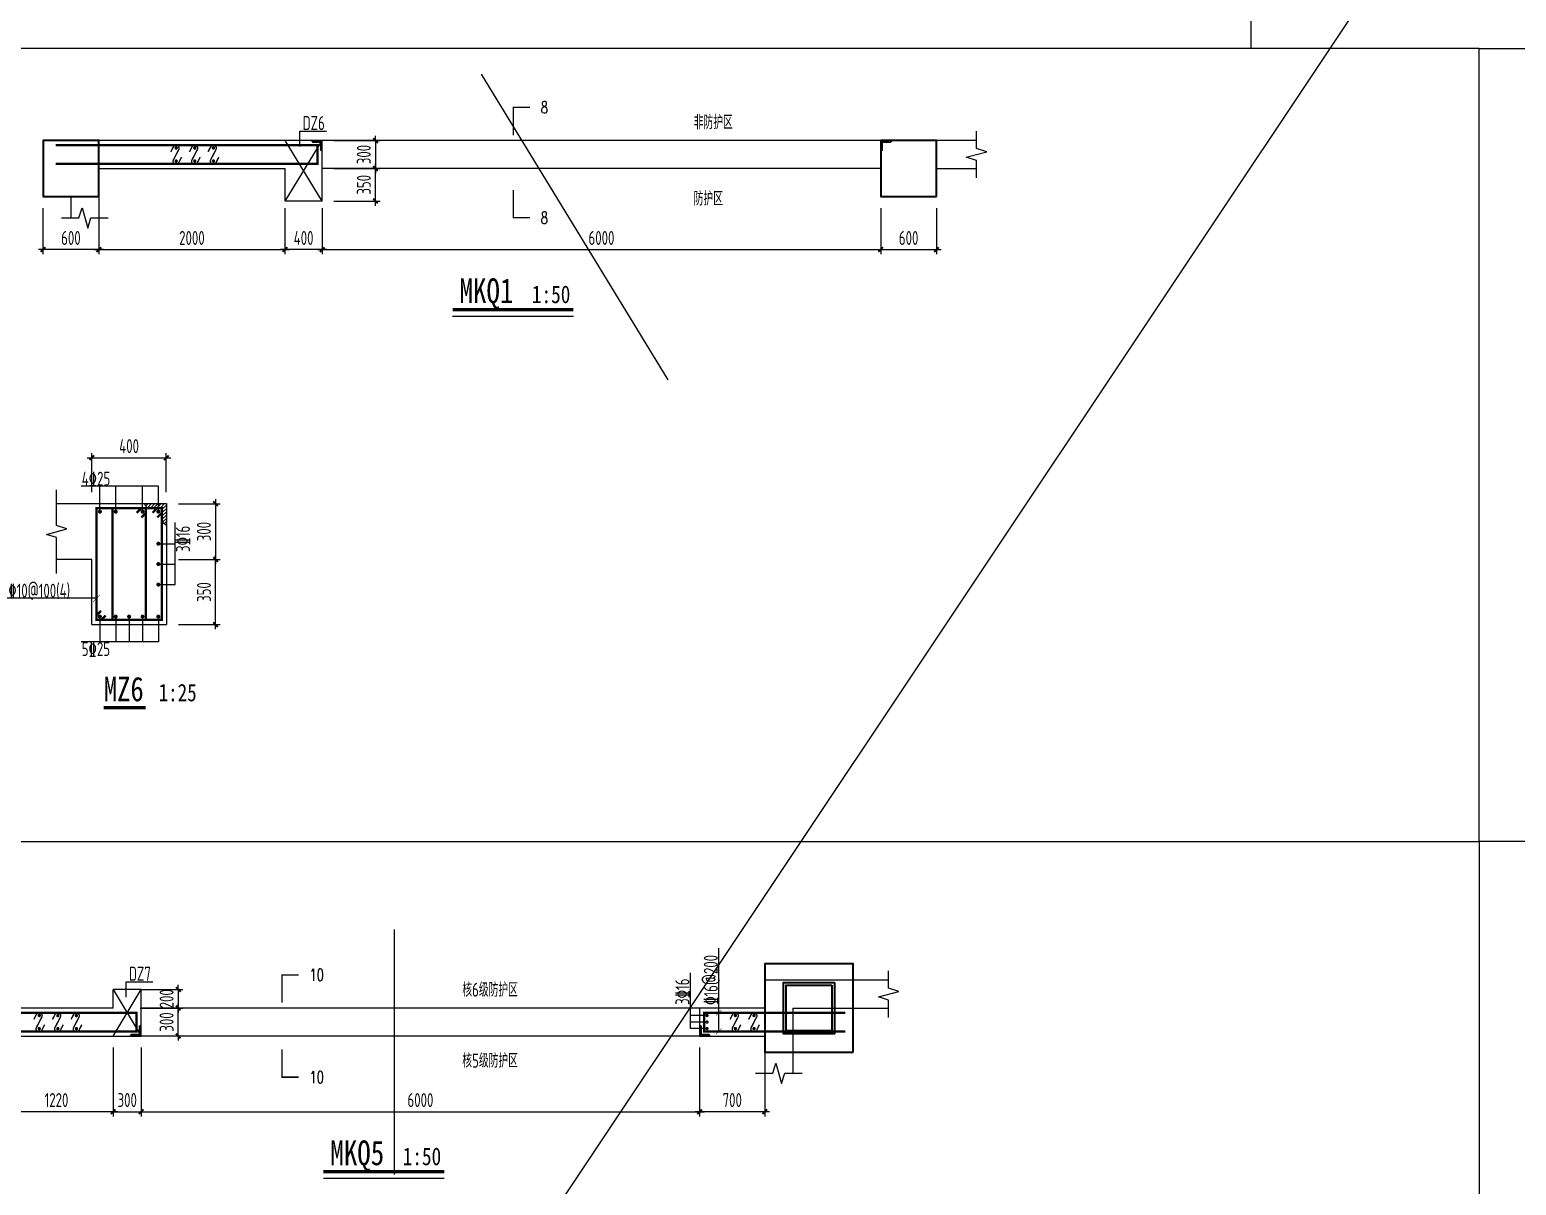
# Model space of a CAD drawing. Extents: x -502255 to 1362592, y -400300 to 332622.
# Drawn here: x 396208 to 412178, y -191204 to -178782 of the extents above; entities that cross this region are included whole.
import ezdxf

# ---------------------------------------------------------------- set-up
doc = ezdxf.new("R2010")
doc.units = 0
doc.header["$LTSCALE"] = 1000
doc.header["$MEASUREMENT"] = 0
doc.linetypes.add('DASH', pattern=[0.35, 0.25, -0.1])
for name, color, linetype in [('0_XREF', 7, 'Continuous'), ('DIM', 3, 'Continuous'), ('DIM_SYMB', 3, 'Continuous'), ('PUB_TEXT', 7, 'Continuous'), ('REIN', 1, 'Continuous'), ('REINL', 1, 'Continuous'), ('RF-QT', 30, 'Continuous'), ('TEXT', 53, 'Continuous'), ('THIN', 7, 'Continuous'), ('WALL', 2, 'Continuous'), ('钢柱', 51, 'Continuous')]:
    doc.layers.add(name, color=color, linetype=linetype)
doc.layers.add('人防细线', color=142, linetype='Continuous', lineweight=18)
doc.layers.add('砼柱', color=2, linetype='Continuous', lineweight=35)
doc.styles.add('_TCH_LABEL', font='COMPLEX', dxfattribs={"bigfont": 'GBCBIG'})
doc.styles.get("Standard").update_dxf_attribs({"font": 'tssdeng2.shx', "width": 0.7, "bigfont": '@@hztxt.shx'})
doc.styles.add('TSSD_Rein', font='tssdeng2.shx', dxfattribs={"width": 0.7, "bigfont": 'hztxt.shx'})
doc.styles.add('TYDG_01', font='', dxfattribs={"width": 0.8})
doc.styles.add('TYDG_03', font='simhei.ttf', dxfattribs={"width": 0.8})
doc.styles.get('TYDG_01').set_extended_font_data('SimSun')
doc.dimstyles.new('TSSD_50_50', dxfattribs={"dimtxt": 150, "dimasz": 50, "dimexe": 50, "dimexo": 125, "dimgap": 50, "dimtad": 1, "dimdec": 0, "dimzin": 0, "dimdsep": 46, "dimtxsty": 'Standard', "dimblk": 'ARCHTICK', "dimcen": 0, "dimdle": 50, "dimclrt": 7, "dimadec": 0, "dimazin": 0, "dimtfac": 1, "dimtdec": 0, "dimtix": 1, "dimtmove": 2, "dimatfit": 3, "dimfxl": 1, "dimtolj": 1, "dimtzin": 0, "dimarcsym": 0})

# ---------------------------------------------------------------- blocks, each defined once
blk = doc.blocks.new('_ArchTick')
at = {"color": 0, "linetype": 'ByBlock', "const_width": 0.4}
blk.add_lwpolyline([(-0.5, -0.5), (0.5, 0.5)], dxfattribs=at)
blk = doc.blocks.new('*D1216')
at = {"layer": 'Defpoints', "color": 0, "transparency": 16777216}
for p in [(399350, -180574), (405350, -180574), (405350, -181146)]:
    blk.add_point(p, dxfattribs=at)
at = {"layer": 'DIM', "color": 0, "lineweight": -2, "transparency": 16777216}
for p, q in [((399350, -180699), (399350, -181196)), ((405350, -180699), (405350, -181196)), ((399300, -181146), (405400, -181146))]:
    blk.add_line(p, q, dxfattribs=at)
at = {"layer": 'DIM', "color": 0, "lineweight": -2, "transparency": 16777216, "xscale": 50, "yscale": 50, "zscale": 50, "rotation": 180}
blk.add_blockref('_ArchTick', (399350, -181146), dxfattribs=at)
at = {"layer": 'DIM', "color": 0, "lineweight": -2, "transparency": 16777216, "xscale": 50, "yscale": 50, "zscale": 50}
blk.add_blockref('_ArchTick', (405350, -181146), dxfattribs=at)
at = {"layer": 'DIM', "color": 7, "transparency": 16777216, "insert": (402350, -181021), "char_height": 150, "attachment_point": 5}
blk.add_mtext('\\A1;6000', dxfattribs=at)
blk = doc.blocks.new('*D1217')
at = {"layer": 'Defpoints', "color": 0, "transparency": 16777216}
for p in [(405350, -180574), (405950, -180574, -302), (405950, -181146)]:
    blk.add_point(p, dxfattribs=at)
at = {"layer": 'DIM', "color": 0, "lineweight": -2, "transparency": 16777216}
for p, q in [((405350, -180699), (405350, -181196)), ((405950, -180699), (405950, -181196)), ((405300, -181146), (406000, -181146))]:
    blk.add_line(p, q, dxfattribs=at)
at = {"layer": 'DIM', "color": 0, "lineweight": -2, "transparency": 16777216, "xscale": 50, "yscale": 50, "zscale": 50, "rotation": 180}
blk.add_blockref('_ArchTick', (405350, -181146), dxfattribs=at)
at = {"layer": 'DIM', "color": 0, "lineweight": -2, "transparency": 16777216, "xscale": 50, "yscale": 50, "zscale": 50}
blk.add_blockref('_ArchTick', (405950, -181146), dxfattribs=at)
at = {"layer": 'DIM', "color": 7, "transparency": 16777216, "insert": (405650, -181021), "char_height": 150, "attachment_point": 5}
blk.add_mtext('\\A1;600', dxfattribs=at)
blk = doc.blocks.new('*D1218')
at = {"layer": 'Defpoints', "color": 0, "transparency": 16777216}
for p in [(396350, -180574), (396950, -180574), (396350, -181146)]:
    blk.add_point(p, dxfattribs=at)
at = {"layer": 'DIM', "color": 0, "lineweight": -2, "transparency": 16777216}
for p, q in [((396350, -180699), (396350, -181196)), ((396950, -180699), (396950, -181196)), ((397000, -181146), (396300, -181146))]:
    blk.add_line(p, q, dxfattribs=at)
at = {"layer": 'DIM', "color": 0, "lineweight": -2, "transparency": 16777216, "xscale": 50, "yscale": 50, "zscale": 50, "rotation": 180}
blk.add_blockref('_ArchTick', (396350, -181146), dxfattribs=at)
at = {"layer": 'DIM', "color": 0, "lineweight": -2, "transparency": 16777216, "xscale": 50, "yscale": 50, "zscale": 50}
blk.add_blockref('_ArchTick', (396950, -181146), dxfattribs=at)
at = {"layer": 'DIM', "color": 7, "transparency": 16777216, "insert": (396650, -181021), "char_height": 150, "attachment_point": 5}
blk.add_mtext('\\A1;600', dxfattribs=at)
blk = doc.blocks.new('*D1219')
at = {"layer": 'Defpoints', "color": 0, "transparency": 16777216}
for p in [(396950, -180574), (398950, -180574), (398950, -181146)]:
    blk.add_point(p, dxfattribs=at)
at = {"layer": 'DIM', "color": 0, "lineweight": -2, "transparency": 16777216}
for p, q in [((396950, -180699), (396950, -181196)), ((398950, -180699), (398950, -181196)), ((396900, -181146), (399000, -181146))]:
    blk.add_line(p, q, dxfattribs=at)
at = {"layer": 'DIM', "color": 0, "lineweight": -2, "transparency": 16777216, "xscale": 50, "yscale": 50, "zscale": 50, "rotation": 180}
blk.add_blockref('_ArchTick', (396950, -181146), dxfattribs=at)
at = {"layer": 'DIM', "color": 0, "lineweight": -2, "transparency": 16777216, "xscale": 50, "yscale": 50, "zscale": 50}
blk.add_blockref('_ArchTick', (398950, -181146), dxfattribs=at)
at = {"layer": 'DIM', "color": 7, "transparency": 16777216, "insert": (397950, -181021), "char_height": 150, "attachment_point": 5}
blk.add_mtext('\\A1;2000', dxfattribs=at)
blk = doc.blocks.new('*D1229')
at = {"layer": 'Defpoints', "color": 0, "transparency": 16777216}
for p in [(398950, -180574), (399350, -180574), (398950, -181146)]:
    blk.add_point(p, dxfattribs=at)
at = {"layer": 'DIM', "color": 0, "lineweight": -2, "transparency": 16777216}
for p, q in [((398950, -180699), (398950, -181196)), ((399350, -180699), (399350, -181196)), ((399400, -181146), (398900, -181146))]:
    blk.add_line(p, q, dxfattribs=at)
at = {"layer": 'DIM', "color": 0, "lineweight": -2, "transparency": 16777216, "xscale": 50, "yscale": 50, "zscale": 50, "rotation": 180}
blk.add_blockref('_ArchTick', (398950, -181146), dxfattribs=at)
at = {"layer": 'DIM', "color": 0, "lineweight": -2, "transparency": 16777216, "xscale": 50, "yscale": 50, "zscale": 50}
blk.add_blockref('_ArchTick', (399350, -181146), dxfattribs=at)
at = {"layer": 'DIM', "color": 7, "transparency": 16777216, "insert": (399150, -181021), "char_height": 150, "attachment_point": 5}
blk.add_mtext('\\A1;400', dxfattribs=at)
blk = doc.blocks.new('*D1230')
at = {"layer": 'Defpoints', "color": 0, "transparency": 16777216}
for p in [(399350, -179974), (399350, -180274), (399922, -180274)]:
    blk.add_point(p, dxfattribs=at)
at = {"layer": 'DIM', "color": 0, "lineweight": -2, "transparency": 16777216}
for p, q in [((399475, -179974), (399972, -179974)), ((399922, -179974), (399922, -179924)), ((399922, -179974), (399922, -180274)), ((399475, -180274), (399972, -180274)), ((399922, -180274), (399922, -180324))]:
    blk.add_line(p, q, dxfattribs=at)
at = {"layer": 'DIM', "color": 0, "lineweight": -2, "transparency": 16777216, "xscale": 50, "yscale": 50, "zscale": 50}
for p, rotation in [((399922, -179974), 270), ((399922, -180274), 90)]:
    blk.add_blockref('_ArchTick', p, dxfattribs=dict(at, rotation=rotation))
at = {"layer": 'DIM', "color": 7, "transparency": 16777216, "insert": (399797, -180124), "char_height": 150, "attachment_point": 5, "rotation": 90}
blk.add_mtext('\\A1;300', dxfattribs=at)
blk = doc.blocks.new('*D1231')
at = {"layer": 'Defpoints', "color": 0, "transparency": 16777216}
for p in [(399350, -180274), (399922, -180274), (399350, -180624)]:
    blk.add_point(p, dxfattribs=at)
at = {"layer": 'DIM', "color": 0, "lineweight": -2, "transparency": 16777216}
for p, q in [((399475, -180274), (399972, -180274)), ((399922, -180674), (399922, -180224)), ((399475, -180624), (399972, -180624))]:
    blk.add_line(p, q, dxfattribs=at)
at = {"layer": 'DIM', "color": 0, "lineweight": -2, "transparency": 16777216, "xscale": 50, "yscale": 50, "zscale": 50}
for p, rotation in [((399922, -180274), 90), ((399922, -180624), 270)]:
    blk.add_blockref('_ArchTick', p, dxfattribs=dict(at, rotation=rotation))
at = {"layer": 'DIM', "color": 7, "transparency": 16777216, "insert": (399797, -180449), "char_height": 150, "attachment_point": 5, "rotation": 90}
blk.add_mtext('\\A1;350', dxfattribs=at)
blk = doc.blocks.new('*D1232')
at = {"layer": 'Defpoints', "color": 0, "transparency": 16777216}
for p in [(397675, -183383), (396875, -183877, -274), (397675, -183877, -343)]:
    blk.add_point(p, dxfattribs=at)
at = {"layer": 'DIM', "color": 0, "lineweight": -2, "transparency": 16777216}
for p, q in [((396875, -183752), (396875, -183333)), ((397675, -183752), (397675, -183333)), ((396825, -183383), (397725, -183383))]:
    blk.add_line(p, q, dxfattribs=at)
at = {"layer": 'DIM', "color": 0, "lineweight": -2, "transparency": 16777216, "xscale": 50, "yscale": 50, "zscale": 50, "rotation": 180}
blk.add_blockref('_ArchTick', (396875, -183383), dxfattribs=at)
at = {"layer": 'DIM', "color": 0, "lineweight": -2, "transparency": 16777216, "xscale": 50, "yscale": 50, "zscale": 50}
blk.add_blockref('_ArchTick', (397675, -183383), dxfattribs=at)
at = {"layer": 'DIM', "color": 7, "transparency": 16777216, "insert": (397275, -183258), "char_height": 150, "attachment_point": 5}
blk.add_mtext('\\A1;400', dxfattribs=at)
blk = doc.blocks.new('*D1233')
at = {"layer": 'Defpoints', "color": 0, "transparency": 16777216}
for p in [(397682, -184477, -343), (398204, -184477), (397682, -185177, -274)]:
    blk.add_point(p, dxfattribs=at)
at = {"layer": 'DIM', "color": 0, "lineweight": -2, "transparency": 16777216}
for p, q in [((398204, -185227), (398204, -184427)), ((397807, -184477), (398254, -184477)), ((397807, -185177), (398254, -185177))]:
    blk.add_line(p, q, dxfattribs=at)
at = {"layer": 'DIM', "color": 0, "lineweight": -2, "transparency": 16777216, "xscale": 50, "yscale": 50, "zscale": 50}
for p, rotation in [((398204, -184477), 90), ((398204, -185177), 270)]:
    blk.add_blockref('_ArchTick', p, dxfattribs=dict(at, rotation=rotation))
at = {"layer": 'DIM', "color": 7, "transparency": 16777216, "insert": (398079, -184827), "char_height": 150, "attachment_point": 5, "rotation": 90}
blk.add_mtext('\\A1;350', dxfattribs=at)
blk = doc.blocks.new('*D1234')
at = {"layer": 'Defpoints', "color": 0, "transparency": 16777216}
for p in [(397682, -183877, -240), (397682, -184477, -343), (398204, -184477)]:
    blk.add_point(p, dxfattribs=at)
at = {"layer": 'DIM', "color": 0, "lineweight": -2, "transparency": 16777216}
for p, q in [((397807, -183877), (398254, -183877)), ((398204, -183827), (398204, -184527)), ((397807, -184477), (398254, -184477))]:
    blk.add_line(p, q, dxfattribs=at)
at = {"layer": 'DIM', "color": 0, "lineweight": -2, "transparency": 16777216, "xscale": 50, "yscale": 50, "zscale": 50}
for p, rotation in [((398204, -183877), 90), ((398204, -184477), 270)]:
    blk.add_blockref('_ArchTick', p, dxfattribs=dict(at, rotation=rotation))
at = {"layer": 'DIM', "color": 7, "transparency": 16777216, "insert": (398079, -184177), "char_height": 150, "attachment_point": 5, "rotation": 90}
blk.add_mtext('\\A1;300', dxfattribs=at)
blk = doc.blocks.new('MJ-U')
at = {"layer": 'WALL'}
h = blk.add_hatch(dxfattribs=at)
h.set_pattern_fill('ANSI31', color=6, scale=100, style=0)
h.set_pattern_definition([(45, (-873776.461, -21584.63), (-8.83883476, 8.83883476), [])])
h.paths.add_polyline_path([(-117.2, 0), (0, 0), (0, -118.5), (-20, -104.4), (-20, -20), (-100.4, -20)])
at = {"layer": 'WALL', "color": 6}
blk.add_line((-117.2, 0), (-100.4, -20), dxfattribs=at)
at = {"layer": '人防细线', "color": 6}
for p, q in [((-117.2, 0), (0, 0)), ((-100.4, -20), (-117.2, 0)), ((0, 0), (0, -118.5)), ((-20, -20), (-100.4, -20)), ((-20, -104.4), (-20, -20)), ((0, -118.5), (-20, -104.4))]:
    blk.add_line(p, q, dxfattribs=at)
blk = doc.blocks.new('*D1262')
at = {"layer": 'Defpoints', "color": 0, "transparency": 16777216}
for p in [(397405, -189599), (403405, -189599), (403405, -190413)]:
    blk.add_point(p, dxfattribs=at)
at = {"layer": 'DIM', "color": 0, "lineweight": -2, "transparency": 16777216}
for p, q in [((397405, -189724), (397405, -190463)), ((403405, -189724), (403405, -190463)), ((397355, -190413), (403455, -190413))]:
    blk.add_line(p, q, dxfattribs=at)
at = {"layer": 'DIM', "color": 0, "lineweight": -2, "transparency": 16777216, "xscale": 50, "yscale": 50, "zscale": 50, "rotation": 180}
blk.add_blockref('_ArchTick', (397405, -190413), dxfattribs=at)
at = {"layer": 'DIM', "color": 0, "lineweight": -2, "transparency": 16777216, "xscale": 50, "yscale": 50, "zscale": 50}
blk.add_blockref('_ArchTick', (403405, -190413), dxfattribs=at)
at = {"layer": 'DIM', "color": 7, "transparency": 16777216, "insert": (400405, -190288), "char_height": 150, "attachment_point": 5}
blk.add_mtext('\\A1;6000', dxfattribs=at)
blk = doc.blocks.new('*D1263')
at = {"layer": 'Defpoints', "color": 0, "transparency": 16777216}
for p in [(395885, -189599), (397105, -189599), (395885, -190413)]:
    blk.add_point(p, dxfattribs=at)
at = {"layer": 'DIM', "color": 0, "lineweight": -2, "transparency": 16777216}
for p, q in [((395885, -189724), (395885, -190463)), ((397105, -189724), (397105, -190463)), ((397155, -190413), (395835, -190413))]:
    blk.add_line(p, q, dxfattribs=at)
at = {"layer": 'DIM', "color": 0, "lineweight": -2, "transparency": 16777216, "xscale": 50, "yscale": 50, "zscale": 50, "rotation": 180}
blk.add_blockref('_ArchTick', (395885, -190413), dxfattribs=at)
at = {"layer": 'DIM', "color": 0, "lineweight": -2, "transparency": 16777216, "xscale": 50, "yscale": 50, "zscale": 50}
blk.add_blockref('_ArchTick', (397105, -190413), dxfattribs=at)
at = {"layer": 'DIM', "color": 7, "transparency": 16777216, "insert": (396495, -190288), "char_height": 150, "attachment_point": 5}
blk.add_mtext('\\A1;1220', dxfattribs=at)
blk = doc.blocks.new('*D1264')
at = {"layer": 'Defpoints', "color": 0, "transparency": 16777216}
for p in [(403405, -189599), (404105, -189599), (403405, -190413)]:
    blk.add_point(p, dxfattribs=at)
at = {"layer": 'DIM', "color": 0, "lineweight": -2, "transparency": 16777216}
for p, q in [((403405, -189724), (403405, -190463)), ((404105, -189724), (404105, -190463)), ((404155, -190413), (403355, -190413))]:
    blk.add_line(p, q, dxfattribs=at)
at = {"layer": 'DIM', "color": 0, "lineweight": -2, "transparency": 16777216, "xscale": 50, "yscale": 50, "zscale": 50, "rotation": 180}
blk.add_blockref('_ArchTick', (403405, -190413), dxfattribs=at)
at = {"layer": 'DIM', "color": 0, "lineweight": -2, "transparency": 16777216, "xscale": 50, "yscale": 50, "zscale": 50}
blk.add_blockref('_ArchTick', (404105, -190413), dxfattribs=at)
at = {"layer": 'DIM', "color": 7, "transparency": 16777216, "insert": (403755, -190288), "char_height": 150, "attachment_point": 5}
blk.add_mtext('\\A1;700', dxfattribs=at)
blk = doc.blocks.new('*D1274')
at = {"layer": 'Defpoints', "color": 0, "transparency": 16777216}
for p in [(397105, -189599), (397405, -189599), (397405, -190413)]:
    blk.add_point(p, dxfattribs=at)
at = {"layer": 'DIM', "color": 0, "lineweight": -2, "transparency": 16777216}
for p, q in [((397105, -189724), (397105, -190463)), ((397405, -189724), (397405, -190463)), ((397105, -190413), (397055, -190413)), ((397105, -190413), (397405, -190413)), ((397405, -190413), (397455, -190413))]:
    blk.add_line(p, q, dxfattribs=at)
at = {"layer": 'DIM', "color": 0, "lineweight": -2, "transparency": 16777216, "xscale": 50, "yscale": 50, "zscale": 50}
blk.add_blockref('_ArchTick', (397105, -190413), dxfattribs=at)
at = {"layer": 'DIM', "color": 0, "lineweight": -2, "transparency": 16777216, "xscale": 50, "yscale": 50, "zscale": 50, "rotation": 180}
blk.add_blockref('_ArchTick', (397405, -190413), dxfattribs=at)
at = {"layer": 'DIM', "color": 7, "transparency": 16777216, "insert": (397255, -190288), "char_height": 150, "attachment_point": 5}
blk.add_mtext('\\A1;300', dxfattribs=at)
blk = doc.blocks.new('*D1275')
at = {"layer": 'Defpoints', "color": 0, "transparency": 16777216}
for p in [(397269, -189299), (397803, -189299), (397269, -189599)]:
    blk.add_point(p, dxfattribs=at)
at = {"layer": 'DIM', "color": 0, "lineweight": -2, "transparency": 16777216}
for p, q in [((397803, -189299), (397803, -189249)), ((397394, -189299), (397853, -189299)), ((397803, -189599), (397803, -189299)), ((397394, -189599), (397853, -189599)), ((397803, -189599), (397803, -189649))]:
    blk.add_line(p, q, dxfattribs=at)
at = {"layer": 'DIM', "color": 0, "lineweight": -2, "transparency": 16777216, "xscale": 50, "yscale": 50, "zscale": 50}
for p, rotation in [((397803, -189299), 270), ((397803, -189599), 90)]:
    blk.add_blockref('_ArchTick', p, dxfattribs=dict(at, rotation=rotation))
at = {"layer": 'DIM', "color": 7, "transparency": 16777216, "insert": (397678, -189449), "char_height": 150, "attachment_point": 5, "rotation": 90}
blk.add_mtext('\\A1;300', dxfattribs=at)
blk = doc.blocks.new('*D1276')
at = {"layer": 'Defpoints', "color": 0, "transparency": 16777216}
for p in [(397269, -189099), (397269, -189299), (397803, -189299)]:
    blk.add_point(p, dxfattribs=at)
at = {"layer": 'DIM', "color": 0, "lineweight": -2, "transparency": 16777216}
for p, q in [((397803, -189099), (397803, -189049)), ((397394, -189099), (397853, -189099)), ((397803, -189099), (397803, -189299)), ((397394, -189299), (397853, -189299)), ((397803, -189299), (397803, -189349))]:
    blk.add_line(p, q, dxfattribs=at)
at = {"layer": 'DIM', "color": 0, "lineweight": -2, "transparency": 16777216, "xscale": 50, "yscale": 50, "zscale": 50}
for p, rotation in [((397803, -189099), 270), ((397803, -189299), 90)]:
    blk.add_blockref('_ArchTick', p, dxfattribs=dict(at, rotation=rotation))
at = {"layer": 'DIM', "color": 7, "transparency": 16777216, "insert": (397678, -189199), "char_height": 150, "attachment_point": 5, "rotation": 90}
blk.add_mtext('\\A1;200', dxfattribs=at)

msp = doc.modelspace()

# ---------------------------------------------------------------- linework, layer by layer
for p, q in [((440189, -133959.8), (388167.5, -211992)), ((403065.8, -182544.3), (401062.7, -179259)), ((398950.2, -180623.9), (399350.2, -179973.9)), ((399350.2, -180623.9), (398950.2, -179973.9)), ((405350.2, -179973.9), (399350.2, -179973.9)), ((405350.2, -180273.9), (399350.2, -180273.9)), ((397589.3, -183689.9), (396758.9, -183689.9)), ((396961.3, -183962.9), (396961.3, -183689.9)), ((397131.2, -183962.9), (397131.2, -183689.9)), ((397419.3, -183962.9), (397419.3, -183689.9)), ((397589.3, -183962.9), (397589.3, -183689.9)), ((396496.2, -183876.9), (397675.3, -183876.9)), ((397675.3, -183876.9), (397675.3, -185176.9)), ((397771.4, -184746.5), (397771.4, -184078.4)), ((397589.3, -184307.3), (397771.4, -184307.3)), ((396875.3, -184476.9), (396496.2, -184476.9)), ((396875.3, -185176.9), (396875.3, -184476.9)), ((397589.3, -184526.9), (397771.4, -184526.9)), ((397589.3, -184746.5), (397771.4, -184746.5)), ((396925.3, -184893.9), (395942.4, -184893.9)), ((396961.3, -185090.9), (396961.3, -185363.9)), ((397131.2, -185090.9), (397131.2, -185363.9)), ((397275.3, -185090.9), (397275.3, -185363.9)), ((397419.3, -185090.9), (397419.3, -185363.9)), ((397589.3, -185090.9), (397589.3, -185363.9)), ((396875.3, -185176.9), (397675.3, -185176.9)), ((397589.3, -185363.9), (396758.9, -185363.9)), ((400123.2, -188453.1), (400123.2, -191088.9)), ((397104.6, -189099.4), (397404.6, -189599.4)), ((397104.6, -189599.4), (397404.6, -189099.4)), ((403404.6, -189299.4), (397404.6, -189299.4)), ((403404.6, -189599.4), (397404.6, -189599.4))]:
    msp.add_line(p, q)
for points in [[(395229.1, -170459.7), (409325.1, -170459.7), (409325.1, -178984.9), (395229.1, -178984.9)], [(395229.1, -187510.1), (411778, -187510.1), (411778, -178984.9), (395229.1, -178984.9)], [(432941.4, -187510.1), (411778, -187510.1), (411778, -178984.9), (432941.4, -178984.9)], [(395229.1, -187510.1), (411778, -187510.1), (411778, -196035.3), (395229.1, -196035.3)], [(432941.4, -187510.1), (411778, -187510.1), (411778, -196035.3), (432941.4, -196035.3)]]:
    msp.add_lwpolyline(points, close=True)
for points, const_width in [([(396485.5, -180223.9), (399300.2, -180223.9), (399300.2, -180023.9), (396485.5, -180023.9)], 25), ([(397096.9, -183926.9), (397096.9, -185126.9)], 25), ([(397357.3, -183974.9), (397405.3, -183926.9)], 25), ([(397407.3, -184024.9), (397455.3, -183976.9)], 25), ([(397453.6, -183926.9), (397453.6, -185126.9)], 25), ([(397527.3, -183974.9), (397575.3, -183926.9)], 25), ([(397577.3, -184024.9), (397625.3, -183976.9)], 25), ([(396962.7, -184856.5), (396887.9, -184931.3)], 5), ([(396973.3, -185028.9), (396925.3, -185076.9)], 25), ([(397023.3, -185078.9), (396975.3, -185126.9)], 25), ([(395434.7, -189349.4), (397354.6, -189349.4), (397354.6, -189549.4), (395434.7, -189549.4)], 25), ([(404968.6, -189549.4), (403454.6, -189549.4), (403454.6, -189349.4), (404968.6, -189349.4)], 25), ([(403581.2, -189379.8), (403641.9, -189319.1)], 5), ([(403581.2, -189579.8), (403641.9, -189519.1)], 5)]:
    msp.add_lwpolyline(points, dxfattribs=dict(const_width=const_width))
at = {"const_width": 25}
msp.add_lwpolyline([(396925.3, -183926.9), (396925.3, -185126.9), (397625.3, -185126.9), (397625.3, -183926.9)], close=True, dxfattribs=at)
at = {"layer": 'DIM_SYMB', "const_width": 35}
for points in [[(400751.2, -181791.3), (402049.2, -181791.3)], [(399363.3, -191058.2), (400661.3, -191058.2)]]:
    msp.add_lwpolyline(points, dxfattribs=at)
at = {"layer": 'DIM_SYMB'}
for points in [[(400751.2, -181861.3), (402049.2, -181861.3)], [(399363.3, -191128.2), (400661.3, -191128.2)]]:
    msp.add_lwpolyline(points, dxfattribs=at)
at = {"layer": 'DIM_SYMB', "lineweight": -3, "const_width": 35}
msp.add_lwpolyline([(397003.3, -186071.2), (397452.6, -186071.2)], dxfattribs=at)
at = {"layer": 'PUB_TEXT', "const_width": 15, "elevation": 150}
for points in [[(401583.3, -179617), (401403.3, -179617), (401403.3, -179917)], [(401583.3, -180803.7), (401403.3, -180803.7), (401403.3, -180503.7)], [(399097.6, -188942.5), (398917.6, -188942.5), (398917.6, -189242.5)], [(399097.6, -190041.9), (398917.6, -190041.9), (398917.6, -189741.9)]]:
    msp.add_lwpolyline(points, dxfattribs=at)
at = {"layer": 'REIN', "ltscale": 0.5}
for points, const_width in [([(397790, -180053.9, 1), (397772, -180053.9, 1)], 18), ([(397990, -180053.9, 1), (397972, -180053.9, 1)], 18), ([(398190, -180053.9, 1), (398172, -180053.9, 1)], 18), ([(397790, -180193.9, -1), (397772, -180193.9, -1)], 18), ([(397990, -180193.9, -1), (397972, -180193.9, -1)], 18), ([(398190, -180193.9, -1), (398172, -180193.9, -1)], 18), ([(396950.5, -183962.9, -1), (396972.1, -183962.9, -1)], 21.6), ([(397120.4, -183962.9, -1), (397142, -183962.9, -1)], 21.6), ([(397430.1, -183962.9, 1), (397408.5, -183962.9, 1)], 21.6), ([(397600.1, -183962.9, 1), (397578.5, -183962.9, 1)], 21.6), ([(397600.1, -184307.3, 1), (397578.5, -184307.3, 1)], 21.6), ([(397600.1, -184526.9, -1), (397578.5, -184526.9, -1)], 21.6), ([(397600.1, -184746.5, -1), (397578.5, -184746.5, -1)], 21.6), ([(396950.5, -185090.9, 1), (396972.1, -185090.9, 1)], 21.6), ([(397120.4, -185090.9, 1), (397142, -185090.9, 1)], 21.6), ([(397264.5, -185090.9, 1), (397286.1, -185090.9, 1)], 21.6), ([(397430.1, -185090.9, -1), (397408.5, -185090.9, -1)], 21.6), ([(397600.1, -185090.9, -1), (397578.5, -185090.9, -1)], 21.6), ([(396318.6, -189379.4, 1), (396300.6, -189379.4, 1)], 18), ([(396518.6, -189379.4, 1), (396500.6, -189379.4, 1)], 18), ([(396718.6, -189379.4, 1), (396700.6, -189379.4, 1)], 18), ([(403475.6, -189379.4, -1), (403493.6, -189379.4, -1)], 18), ([(403798.1, -189379.4, 1), (403780.1, -189379.4, 1)], 18), ([(403998.1, -189379.4, 1), (403980.1, -189379.4, 1)], 18), ([(396318.6, -189519.4, -1), (396300.6, -189519.4, -1)], 18), ([(396518.6, -189519.4, -1), (396500.6, -189519.4, -1)], 18), ([(396718.6, -189519.4, -1), (396700.6, -189519.4, -1)], 18), ([(403475.6, -189449.4, 1), (403493.6, -189449.4, 1)], 18), ([(403475.6, -189519.4, 1), (403493.6, -189519.4, 1)], 18), ([(403798.1, -189519.4, -1), (403780.1, -189519.4, -1)], 18), ([(403998.1, -189519.4, -1), (403980.1, -189519.4, -1)], 18)]:
    msp.add_lwpolyline(points, format="xyb", close=True, dxfattribs=dict(at, const_width=const_width))
at = {"layer": 'REINL', "const_width": 15}
for points in [[(397722.9, -180095.6), (397750.6, -180042.4, -0.8887648), (397811.4, -180065.3), (397750.6, -180182.4, 1.1251571), (397811.4, -180205.3), (397839, -180152.1)], [(398122.9, -180095.6), (398150.6, -180042.4, -0.8887648), (398211.4, -180065.3), (398150.6, -180182.4, 1.1251571), (398211.4, -180205.3), (398239, -180152.1)], [(396251.5, -189421.2), (396279.2, -189367.9, -0.8887648), (396340, -189390.9), (396279.2, -189507.9, 1.1251571), (396340, -189530.9), (396367.7, -189477.7)], [(396651.5, -189421.2), (396679.2, -189367.9, -0.8887648), (396740, -189390.9), (396679.2, -189507.9, 1.1251571), (396740, -189530.9), (396767.7, -189477.7)], [(403931, -189421.2), (403958.7, -189367.9, -0.8887648), (404019.5, -189390.9), (403958.7, -189507.9, 1.1251571), (404019.5, -189530.9), (404047.2, -189477.7)]]:
    msp.add_lwpolyline(points, format="xyb", dxfattribs=at)
at = {"layer": 'REINL', "linetype": 'DASH', "const_width": 15}
for points in [[(397922.9, -180095.6), (397950.6, -180042.4, -0.8887648), (398011.4, -180065.3), (397950.6, -180182.4, 1.1251571), (398011.4, -180205.3), (398039, -180152.1)], [(396451.5, -189421.2), (396479.2, -189367.9, -0.8887648), (396540, -189390.9), (396479.2, -189507.9, 1.1251571), (396540, -189530.9), (396567.7, -189477.7)], [(403731, -189421.2), (403758.7, -189367.9, -0.8887648), (403819.5, -189390.9), (403758.7, -189507.9, 1.1251571), (403819.5, -189530.9), (403847.2, -189477.7)]]:
    msp.add_lwpolyline(points, format="xyb", dxfattribs=at)
at = {"layer": 'RF-QT'}
for p, q in [((399350.2, -179973.9), (396950.2, -179973.9)), ((399350.2, -180623.9), (399350.2, -179973.9)), ((406379.6, -179973.9), (405950.2, -179973.9)), ((396950.2, -180273.9), (398950.2, -180273.9)), ((398950.2, -180623.9), (398950.2, -180273.9)), ((405950.2, -180273.9), (406379.6, -180273.9)), ((396650.2, -180573.9), (396650.2, -180805.6)), ((396950.2, -180573.9), (396950.2, -180805.6)), ((399350.2, -180623.9), (398950.2, -180623.9)), ((404104.7, -188999.4), (404104.7, -189299.4)), ((405434.6, -188999.4), (404104.7, -188999.4)), ((397104.6, -189299.4), (397104.6, -189099.4)), ((397404.6, -189099.4), (397104.6, -189099.4)), ((397404.6, -189599.4), (397404.6, -189099.4)), ((397104.6, -189299.4), (395884.6, -189299.4)), ((403404.6, -189299.4), (403404.6, -189599.4)), ((404104.7, -189299.4), (403404.6, -189299.4)), ((404404.7, -189299.4), (404404.7, -189999.6)), ((404404.7, -189299.4), (405434.6, -189299.4)), ((395734.6, -189599.4), (397404.6, -189599.4)), ((403404.6, -189599.4), (404104.7, -189599.4)), ((404104.7, -189599.4), (404104.7, -189999.6))]:
    msp.add_line(p, q, dxfattribs=at)
at = {"layer": 'TEXT', "ltscale": 100}
for p, q in [((399109.4, -179872.9), (399395, -179872.9)), ((399109.4, -180036.6), (399109.4, -179872.9)), ((403611.6, -189549.4), (403611.6, -188656.2)), ((403306.1, -189519.4), (403306.1, -188921.9)), ((397243.3, -189017.6), (397528.8, -189017.6)), ((397243.3, -189181.3), (397243.3, -189017.6)), ((403484.6, -189379.4), (403306.1, -189379.4)), ((403484.6, -189449.4), (403306.1, -189449.4)), ((403484.6, -189519.4), (403306.1, -189519.4))]:
    msp.add_line(p, q, dxfattribs=at)
at = {"layer": 'THIN'}
for points in [[(406379.6, -180373.9), (406379.6, -180188.9), (406269.6, -180153.9), (406489.6, -180093.9), (406379.6, -180058.9), (406379.6, -179873.9)], [(396550.2, -180805.6), (396735.2, -180805.6), (396770.2, -180695.6), (396830.2, -180915.6), (396865.2, -180805.6), (397050.2, -180805.6)], [(396496.2, -184626.9), (396496.2, -184241.9), (396386.2, -184206.9), (396606.2, -184146.9), (396496.2, -184111.9), (396496.2, -183726.9)], [(405434.6, -189399.4), (405434.6, -189214.4), (405324.6, -189179.4), (405544.6, -189119.4), (405434.6, -189084.4), (405434.6, -188899.4)], [(404004.7, -189999.6), (404189.7, -189999.6), (404224.7, -189889.6), (404284.7, -190109.6), (404319.7, -189999.6), (404504.7, -189999.6)]]:
    msp.add_lwpolyline(points, dxfattribs=at)
at = {"layer": '砼柱', "lineweight": 35}
for points in [[(396950.2, -180573.9), (396950.2, -179973.9), (396350.2, -179973.9), (396350.2, -180573.9)], [(405950.2, -180573.9), (405950.2, -179973.9), (405350.2, -179973.9), (405350.2, -180573.9)], [(405054.7, -189774.4), (405054.7, -188824.4), (404104.7, -188824.4), (404104.7, -189774.4)]]:
    msp.add_lwpolyline(points, close=True, dxfattribs=at)
at = {"layer": '钢柱', "lineweight": 35}
for points in [[(404854.7, -189024.4), (404854.7, -189574.4), (404304.7, -189574.4), (404304.7, -189024.4)], [(404824.7, -189054.4), (404824.7, -189544.4), (404334.7, -189544.4), (404334.7, -189054.4)]]:
    msp.add_lwpolyline(points, close=True, dxfattribs=at)

# ---------------------------------------------------------------- block references
at = {"layer": '0_XREF'}
msp.add_blockref('MJ-U', (399350.2, -179973.9), dxfattribs=at)
at = {"layer": '0_XREF', "xscale": -1}
msp.add_blockref('MJ-U', (405350.2, -179973.9), dxfattribs=at)
at = {"layer": '0_XREF', "xscale": -2, "yscale": 2, "zscale": 2, "rotation": 270.0000000000451}
msp.add_blockref('MJ-U', (397675.3, -183876.9, -68.6), dxfattribs=at)
at = {"layer": '0_XREF', "xscale": -1, "rotation": 180.0000000000674}
msp.add_blockref('MJ-U', (397404.6, -189599.4), dxfattribs=at)
at = {"layer": '0_XREF', "rotation": 180}
msp.add_blockref('MJ-U', (403404.6, -189599.4), dxfattribs=at)

# ---------------------------------------------------------------- texts
at = {"layer": 'PUB_TEXT'}
for s, height, style, width, p in [('8', 127.5, '_TCH_LABEL', 0.705882, (401699, -179680.7, 150)), ('8', 127.5, '_TCH_LABEL', 0.705882, (401699, -180867.5, 150)), ('MKQ1', 265.82, 'TYDG_01', 0.8, (400825.1, -181721.3)), ('1:50', 189.87, 'TYDG_01', 0.8, (401602.6, -181721.3)), ('MZ6', 262.87, 'TYDG_03', 0.8, (397003.3, -186001.2)), ('1:25', 187.76, 'TYDG_03', 0.8, (397592.6, -186001.2)), ('10', 127.5, '_TCH_LABEL', 0.705882, (399213.3, -189006.3, 150)), ('10', 127.5, '_TCH_LABEL', 0.705882, (399213.3, -190105.7, 150)), ('MKQ5', 265.82, 'TYDG_01', 0.8, (399437.2, -190988.2)), ('1:50', 189.87, 'TYDG_01', 0.8, (400214.7, -190988.2))]:
    msp.add_text(s, height=height, dxfattribs=dict(at, style=style, width=width)).set_placement(p)
at = {"layer": 'TEXT', "ltscale": 100, "style": 'TSSD_Rein', "width": 0.7}
for s, p in [('DZ6', (399139.4, -179860.8)), ('非防护区', (403340.6, -179851.7)), ('防护区', (403340.6, -180672.3)), ('4\x8425', (396766.2, -183683.5)), ('\x8410@100(4)', (395976.6, -184887.5)), ('5\x8425', (396766.2, -185514.6)), ('DZ7', (397273.3, -189005.5)), ('核6级防护区', (400854.9, -189177.3)), ('核5级防护区', (400854.9, -189939.2))]:
    msp.add_text(s, height=150, dxfattribs=at).set_placement(p)
for s, p in [('3\x8416', (397928.7, -184396.9)), ('\x8416@200', (403599.5, -189264.9)), ('3\x8416', (403294, -189264.9))]:
    msp.add_text(s, height=150, rotation=90, dxfattribs=at).set_placement(p)

# ---------------------------------------------------------------- dimensions: what is measured, and where the dimension line sits
at = {"layer": 'DIM'}
for base, p1, p2, angle, picture, middle in [((399922.3, -180273.9), (399350.2, -179973.9), (399350.2, -180273.9), 270, '*D1230', (399797.3, -180123.9)), ((399922.3, -180273.9), (399350.2, -180623.9), (399350.2, -180273.9), 90, '*D1231', (399797.3, -180448.9)), ((396350.2, -181145.9), (396950.2, -180573.9), (396350.2, -180573.9), 180, '*D1218', (396650.2, -181020.9)), ((398950.2, -181145.9), (399350.2, -180573.9), (398950.2, -180573.9), 180, '*D1229', (399150.2, -181020.9)), ((397802.7, -189299.4), (397269.4, -189099.4), (397269.4, -189299.4), 270, '*D1276', (397677.7, -189199.4)), ((397802.7, -189299.4), (397269.4, -189599.4), (397269.4, -189299.4), 90, '*D1275', (397677.7, -189449.4)), ((395884.6, -190412.9), (397104.6, -189599.4), (395884.6, -189599.4), 180, '*D1263', (396494.6, -190287.9)), ((397404.6, -190412.9), (397104.6, -189599.4), (397404.6, -189599.4), 0, '*D1274', (397254.6, -190287.9)), ((403404.6, -190412.9), (404104.7, -189599.4), (403404.6, -189599.4), 180, '*D1264', (403754.7, -190287.9))]:
    dim = msp.add_linear_dim(base=base, p1=p1, p2=p2, angle=angle, dimstyle='TSSD_50_50', dxfattribs=at)
    dim.commit()
    dim.dimension.update_dxf_attribs({"geometry": picture, "text_midpoint": middle})
for base, p1, p2, picture, middle in [((398950.2, -181145.9), (396950.2, -180573.9), (398950.2, -180573.9), '*D1219', (397950.2, -181020.9)), ((405350.2, -181145.9), (399350.2, -180573.9), (405350.2, -180573.9), '*D1216', (402350.2, -181020.9)), ((405950.2, -181145.9), (405350.2, -180573.9), (405950.2, -180573.9, -302.1), '*D1217', (405650.2, -181020.9)), ((403404.6, -190412.9), (397404.6, -189599.4), (403404.6, -189599.4), '*D1262', (400404.6, -190287.9))]:
    dim = msp.add_linear_dim(base=base, p1=p1, p2=p2, dimstyle='TSSD_50_50', dxfattribs=at)
    dim.commit()
    dim.dimension.update_dxf_attribs({"geometry": picture, "text_midpoint": middle})
for base, p1, p2, angle, picture, middle in [((397675.3, -183383.4, 274.3), (396875.3, -183876.9), (397675.3, -183876.9, -68.6), 0, '*D1232', (397275.3, -183258.4, 274.3)), ((398203.7, -184476.9, 274.3), (397682, -183876.9, 34.3), (397682, -184476.9, -68.6), 270, '*D1234', (398078.7, -184176.9, 274.3)), ((398203.7, -184476.9, 274.3), (397682, -185176.9), (397682, -184476.9, -68.6), 90, '*D1233', (398078.7, -184826.9, 274.3))]:
    dim = msp.add_linear_dim(base=base, p1=p1, p2=p2, angle=angle, dimstyle='TSSD_50_50', override={"dimlfac": 0.5}, dxfattribs=at)
    dim.commit()
    dim.dimension.update_dxf_attribs({"geometry": picture, "text_midpoint": middle})

doc.saveas('drawing.dxf')
